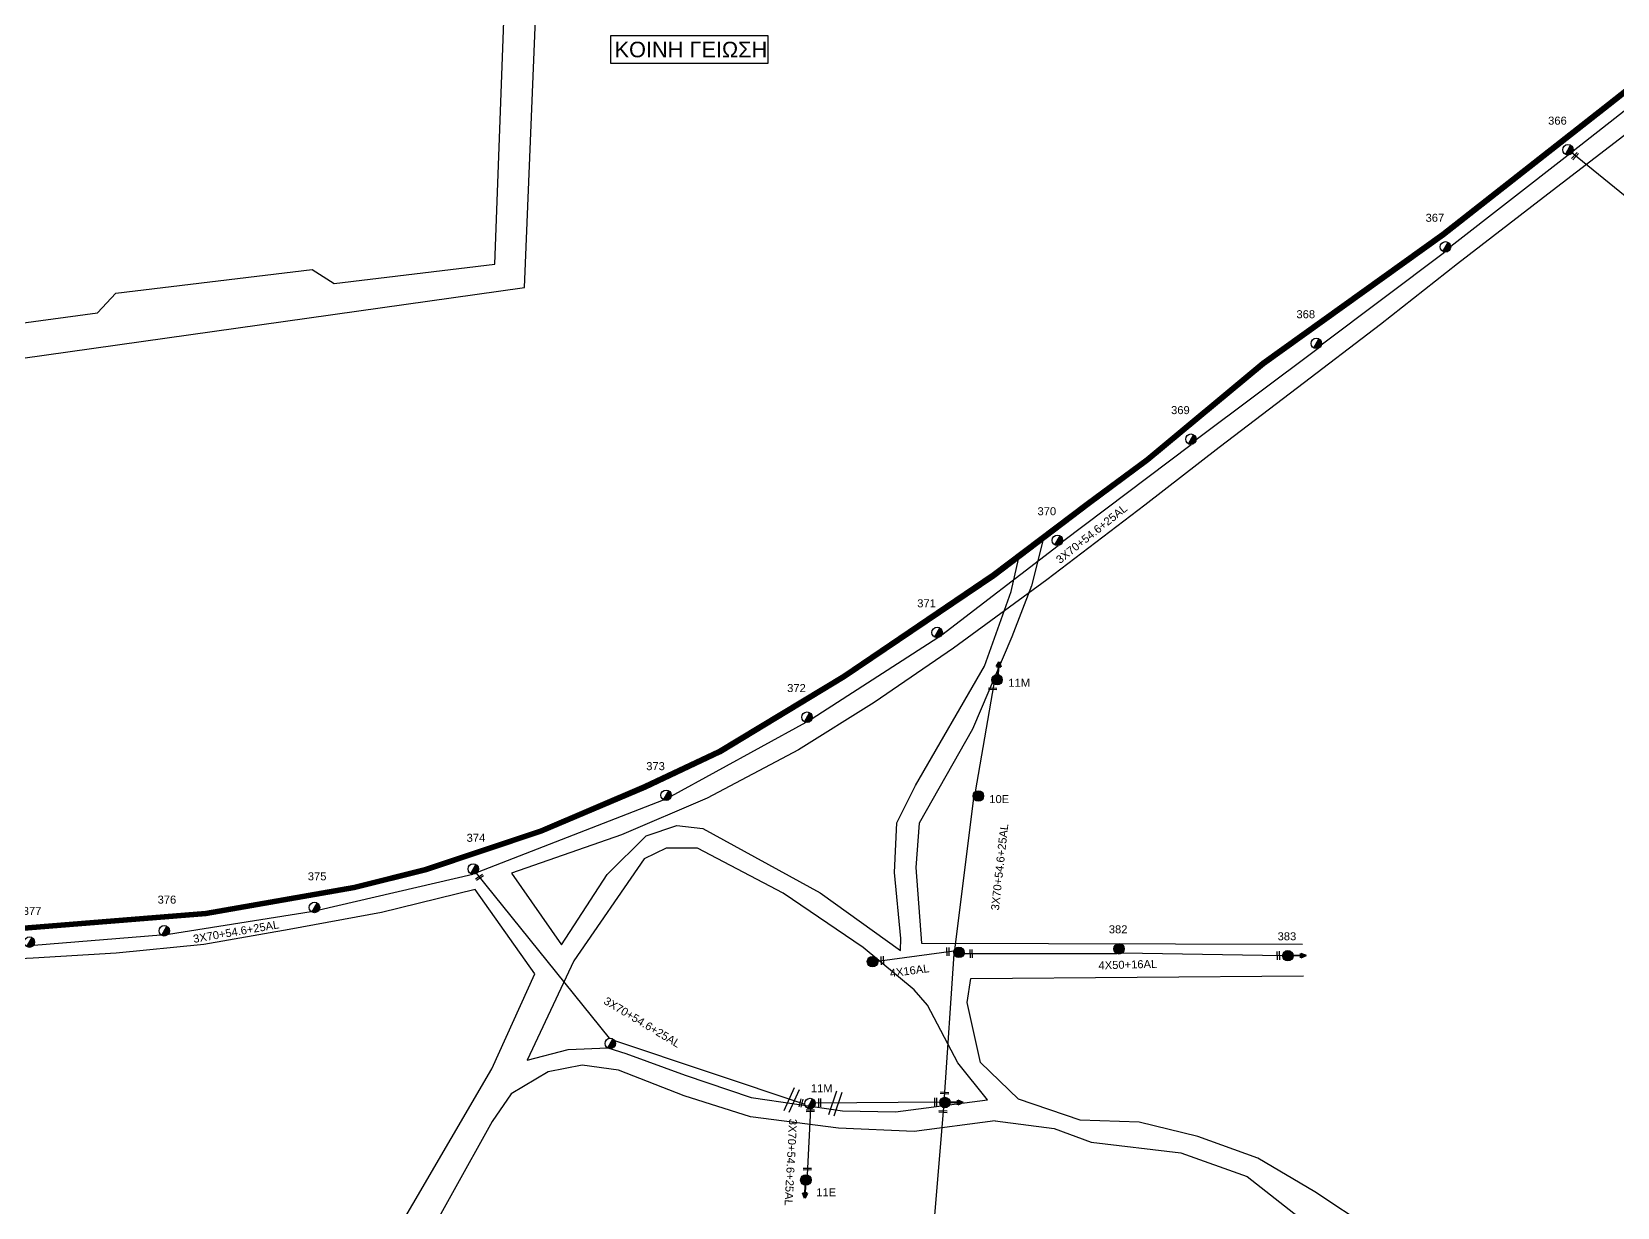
# Model space of a CAD drawing. Header units: millimetres. Extents: x 911 to 5440, y 753 to 2084.
# Drawn here: x 1675 to 2031.7, y 1345.3 to 1609.8 of the extents above; entities that cross this region are included whole.
import ezdxf

# ---------------------------------------------------------------- set-up
doc = ezdxf.new("R2010")
doc.units = ezdxf.units.MM
doc.linetypes.add('DASHED', pattern=[19.05, 12.7, -6.35])
for name, color, linetype in [('Γυμνά εναέρια ΧΤ και ΦΟΠ (3Φ)   4x50+16AL', 7, 'Continuous'), ('Εναέρια παροχή ΧΤ 4x16', 7, 'SYN_LINE'), ('Επίτονοι', 7, 'Continuous'), ('Επιγραφές - Σχήματα', 7, 'Continuous'), ('Καλώδια ΧΤ   3x150AL+50CU XLPE', 7, 'DASHED'), ('Μηχανική τομή', 7, 'Continuous'), ('Στύλος Ξύλινος', 7, 'Continuous'), ('Στύλος Ξύλινος @ 1', 7, 'Continuous'), ('Στύλος ΦΜ', 7, 'Continuous'), ('Στύλος ΦΜ @ 1', 7, 'Continuous'), ('Συνεστραμμένα ΧΤ   3x70+54.6+25 AL', 7, 'SYN_LINE'), ('Τομή', 7, 'Continuous'), ('Υπόβαθρο ΔΕΗ', 7, 'Continuous')]:
    doc.layers.add(name, color=color, linetype=linetype)
doc.styles.get("Standard").update_dxf_attribs({"font": 'arial.ttf'})
doc.linetypes.add('SYN_LINE', pattern='A,0.5,-0.0001,["/\\/\\/\\/",Standard,S=0.1,R=0,X=0,Y=-0.05],-0.25', length=0.7501)

# ---------------------------------------------------------------- blocks, each defined once
blk = doc.blocks.new('ΥΠΑΡΧΩΝ ΤΣΙΜΕΝΤΕΝΙΟΣ ΣΤΥΛΟΣ')
at = {"layer": 'Στύλος ΦΜ'}
blk.add_hatch(color=7, dxfattribs=at).paths.add_polyline_path([(-1.29, -2.28, 0.574793), (2.62, 0, 0.268822), (1.3, 2.27)])
at = {"layer": 'Στύλος ΦΜ', "color": 7}
blk.add_line((-1.29, -2.28), (1.3, 2.27), dxfattribs=at)
blk.add_circle((0, 0), 2.62, dxfattribs=at)
at = {"layer": 'Στύλος ΦΜ', "flags": 4}
for tag, p in [('ΑΡΙΘΜΟΣ', (-4.68, 8.05)), ('ΤΥΠΟΣ', (-4.91, 3.03))]:
    blk.add_attdef(tag, p, '', height=4, dxfattribs=at)
blk = doc.blocks.new('ΥΠΑΡΧΩΝ ΞΥΛΙΝΟΣ ΣΤΥΛΟΣ')
at = {"layer": 'Στύλος Ξύλινος'}
h = blk.add_hatch(color=7, dxfattribs=at)
h.paths.add_polyline_path([(-2.62, 0, 0.270008), (-1.29, -2.28), (1.3, 2.27, 0.576266)])
h.paths.add_polyline_path([(-1.29, -2.28, 0.574793), (2.62, 0, 0.268822), (1.3, 2.27)])
at = {"layer": 'Στύλος Ξύλινος', "color": 7}
blk.add_line((-1.29, -2.28), (1.3, 2.27), dxfattribs=at)
blk.add_circle((0, 0), 2.62, dxfattribs=at)
at = {"layer": 'Στύλος Ξύλινος', "flags": 4}
for tag, p in [('ΑΡΙΘΜΟΣ', (-4.91, 8.6)), ('ΤΥΠΟΣ', (-4.85, 3.39))]:
    blk.add_attdef(tag, p, '', height=4, dxfattribs=at)
blk = doc.blocks.new('ΕΠΙΤΟΝΟΣ')
at = {"layer": 'Επίτονοι', "lineweight": 40, "ltscale": 40}
blk.add_hatch(color=256, dxfattribs=at).paths.add_polyline_path([(-1.13, 6.47), (0, 9.1), (1.13, 6.47)])
for p, q in [((-1.13, 6.47), (0, 9.1)), ((0, 9.1), (1.13, 6.47)), ((1.13, 6.47), (-1.13, 6.47)), ((-1.13, 6.47), (0, 6.47)), ((0, 6.47), (0, 0))]:
    blk.add_line(p, q, dxfattribs=at)
blk = doc.blocks.new('ΜΗΧΑΝΙΚΗ ΤΟΜΗ')
at = {"layer": 'Μηχανική τομή', "ltscale": 40}
for p, q in [((-1.89, 0.78), (1.89, 0.78)), ((1.89, 0), (-1.89, 0))]:
    blk.add_line(p, q, dxfattribs=at)
blk = doc.blocks.new('ΤΟΜΗ')
at = {"layer": 'Τομή', "ltscale": 40}
for p, q in [((-5.68, 0), (5.68, 0)), ((5.68, -2.33), (-5.68, -2.33))]:
    blk.add_line(p, q, dxfattribs=at)

msp = doc.modelspace()

# ---------------------------------------------------------------- linework, layer by layer
at = {"layer": 'Γυμνά εναέρια ΧΤ και ΦΟΠ (3Φ)   4x50+16AL', "color": 7}
for points in [[(1884.74, 1402.39), (1919.09, 1402.42)], [(1920.35, 1402.56), (1956.41, 1401.93)]]:
    msp.add_lwpolyline(points, dxfattribs=at)
at = {"layer": 'Εναέρια παροχή ΧΤ 4x16', "color": 85, "ltscale": 20}
msp.add_lwpolyline([(1865.31, 1400.73), (1865.76, 1400.77), (1882.47, 1403.04)], dxfattribs=at)
at = {"layer": 'Επιγραφές - Σχήματα', "color": 190}
msp.add_lwpolyline([(1805.16, 1602.7), (1840.67, 1602.7), (1840.67, 1608.87), (1805.16, 1608.87)], close=True, dxfattribs=at)
at = {"layer": 'Καλώδια ΧΤ   3x150AL+50CU XLPE', "color": 30, "linetype": 'SYN_LINE', "ltscale": 20}
msp.add_line((2021.45, 1582.6), (2049.59, 1559.73), dxfattribs=at)
at = {"layer": 'Συνεστραμμένα ΧΤ   3x70+54.6+25 AL', "color": 30, "ltscale": 20}
for points in [[(2021.75, 1582.95), (2048.13, 1603.67)], [(1994.21, 1561.55), (2020.65, 1582.05)], [(1965.11, 1539.31), (1992.85, 1560.22)], [(1936.96, 1518.05), (1964.42, 1538.57)], [(1906.89, 1495.11), (1935.8, 1516.93)], [(1879.74, 1474.14), (1905.88, 1494.19)], [(1850.55, 1455.28), (1878.81, 1473.47)], [(1818.86, 1437.81), (1849.18, 1454.42)], [(1775.28, 1420.74), (1817.14, 1436.97)], [(1739.66, 1412.26), (1774.21, 1420.26)], [(1775, 1420.46), (1804.88, 1383.34)], [(1705.74, 1406.8), (1737.86, 1411.85)], [(1675.43, 1404.3), (1704.05, 1406.63)], [(1806.12, 1382.86), (1848.91, 1368.52)]]:
    msp.add_lwpolyline(points, dxfattribs=at)
at = {"layer": 'Συνεστραμμένα ΧΤ   3x70+54.6+25 AL', "color": 85, "ltscale": 20}
for points in [[(1891.4, 1463.1), (1887.23, 1438.77)], [(1886.87, 1437.39), (1882.56, 1403.24)], [(1882.46, 1402.35), (1880.29, 1370.06)], [(1851.25, 1368.83), (1879.25, 1369.02)], [(1880.1, 1367.76), (1876.22, 1321.09)]]:
    msp.add_lwpolyline(points, dxfattribs=at)
at = {"layer": 'Συνεστραμμένα ΧΤ   3x70+54.6+25 AL', "color": 30, "ltscale": 10}
msp.add_lwpolyline([(1850.17, 1367.49), (1849.43, 1352.6)], dxfattribs=at)
at = {"layer": 'Υπόβαθρο ΔΕΗ', "linetype": 'DASHED', "const_width": 1}
msp.add_lwpolyline([(1672.28, 1408.12), (1714.17, 1411.47), (1747.52, 1417.31), (1763.7, 1421.37), (1789.6, 1430.03), (1812.97, 1439.98), (1829.75, 1447.88), (1857.71, 1464.8), (1891.37, 1487.54), (1912.53, 1503.59), (1926.01, 1513.57), (1952, 1535.19), (1992.48, 1564.23), (2029.79, 1593.45), (2075.72, 1629.78), (2091.1, 1644.42), (2112.15, 1666.21), (2140.94, 1700.86), (2164.54, 1731.55), (2189, 1763.58), (2200.95, 1778.87)], dxfattribs=at)
at = {"layer": 'Υπόβαθρο ΔΕΗ'}
for points in [[(1672.26, 1408.6), (1714.11, 1411.95), (1747.42, 1417.79), (1763.56, 1421.83), (1789.43, 1430.48), (1812.78, 1440.42), (1829.52, 1448.31), (1857.44, 1465.21), (1891.09, 1487.94), (1912.24, 1503.98), (1925.71, 1513.96), (1951.7, 1535.57), (1992.19, 1564.62), (2029.49, 1593.83), (2075.4, 1630.14), (2090.76, 1644.77), (2111.79, 1666.53), (2140.56, 1701.17), (2164.15, 1731.85), (2188.61, 1763.87), (2200.57, 1779.17)], [(1672.31, 1407.59), (1714.24, 1410.94), (1747.63, 1416.79), (1763.85, 1420.86), (1789.79, 1429.53), (1813.19, 1439.49), (1830, 1447.41), (1857.99, 1464.36), (1891.68, 1487.11), (1912.85, 1503.17), (1926.34, 1513.16), (1952.32, 1534.77), (1992.8, 1563.81), (2030.12, 1593.04), (2076.07, 1629.38), (2091.48, 1644.05), (2112.55, 1665.85), (2141.35, 1700.53), (2164.96, 1731.23), (2189.42, 1763.25), (2201.37, 1778.54)]]:
    msp.add_lwpolyline(points, dxfattribs=at)
at = {"layer": 'Υπόβαθρο ΔΕΗ', "ltscale": 0.2}
for points in [[(1150.21, 1612.41), (1282.65, 1641.21), (1337.15, 1613.91), (1412.87, 1576.16), (1519.58, 1523.81), (1552.52, 1524.13), (1552.38, 1530.02), (1604.23, 1536.86), (1605.51, 1535.17), (1689.8, 1546.57), (1693.93, 1550.95), (1738.05, 1556.32), (1743.03, 1553.13), (1779.15, 1557.47), (1781.22, 1612.16), (1782.64, 1648.02), (1782.75, 1658.06), (1781.87, 1664.03)], [(1400.42, 1544.99), (1399.15, 1575.61), (1400.58, 1576.11), (1519.61, 1515.68), (1651.13, 1533.29), (1785.88, 1552.27), (1788.38, 1614.43), (1790, 1652.74), (1790.28, 1663.05)], [(2034.14, 1587.12), (2015.1, 1572.48), (1995.77, 1557.6), (1978.44, 1543.92), (1959.75, 1529.7), (1942.16, 1516.27), (1925.43, 1503.3), (1903.39, 1486.46), (1882.38, 1471.1), (1864.48, 1458.85), (1847.48, 1448.27), (1826.95, 1437.33), (1807.65, 1429.09), (1782.92, 1420.52), (1794.2, 1404.36), (1804.43, 1420.21), (1813.23, 1428.9), (1820.12, 1431.24), (1826, 1430.52), (1852.4, 1416.03), (1870.46, 1403.11), (1870.51, 1405.81), (1869.08, 1420.64), (1869.62, 1431.78), (1873.82, 1440.2), (1889.36, 1467.09), (1895.33, 1483.82), (1897.01, 1491.15)], [(1902.46, 1495.28), (1899.91, 1485.16), (1895.48, 1473.62), (1886.6, 1452.89), (1874.64, 1431.71), (1873.85, 1421.73), (1875.13, 1404.72), (1960.84, 1404.55)], [(1873.52, 1394.24), (1862.01, 1403.78), (1844.05, 1416.02), (1824.78, 1426.08), (1817.7, 1426.08), (1812.75, 1423.69), (1796.92, 1400.74), (1786.42, 1378.39), (1795.67, 1380.81), (1804.57, 1381.17), (1808.61, 1379.94), (1822.02, 1375.04), (1836.84, 1369.99), (1857.42, 1367.04), (1869.32, 1366.82), (1890.01, 1369.52), (1883.3, 1377.84), (1876.5, 1390.82), (1873.52, 1394.24)], [(1699.96, 1116.22), (1681.25, 1140.69), (1677.53, 1156.51), (1677.32, 1169.89), (1679.49, 1185.4), (1686.35, 1209.21), (1699.86, 1238.34), (1726.97, 1282.44), (1751.58, 1330.36), (1778.48, 1376.44), (1788.19, 1397.83), (1774.78, 1416.78), (1753.67, 1411.61), (1732.89, 1407.85), (1713.74, 1404.42), (1693.98, 1402.47), (1675.31, 1401.33), (1652.75, 1400.25), (1625.82, 1400.32), (1600.98, 1402.2), (1565.3, 1407.45), (1525.05, 1413.98)], [(2057.71, 1322.69), (2029.25, 1331.99), (2012.48, 1334.23), (1990.11, 1335.68), (1976.35, 1340.38), (1963.66, 1348.79), (1950.79, 1356.39), (1937.33, 1361.22), (1924.13, 1364.47), (1910.82, 1364.91), (1897.01, 1369.63), (1888.4, 1377.9), (1885.47, 1391.39), (1886.23, 1396.79), (1961.11, 1397.42)], [(1891.75, 1364.75), (1873.5, 1362.34), (1856.51, 1363.14), (1836.68, 1365.66), (1821.74, 1370.39), (1806.98, 1376.2), (1798.8, 1377.28), (1791.2, 1375.76), (1782.88, 1370.85), (1778.59, 1364.59), (1733.93, 1284.35), (1698.96, 1225.28), (1692.59, 1210.99), (1684.66, 1187.51), (1682.64, 1163.1), (1687.76, 1142.71), (1703.6, 1121.39)], [(1891.75, 1364.75), (1905, 1363.08), (1913.36, 1359.97), (1933.5, 1357.57), (1948.44, 1352.24), (1960, 1343.17), (1959.64, 1341.48), (1956.71, 1340.24), (1926.91, 1328.37), (1899.04, 1315.09)]]:
    msp.add_lwpolyline(points, dxfattribs=at)

# ---------------------------------------------------------------- block references
at = {"layer": 'Επίτονοι'}
for p, xscale, yscale, zscale, rotation in [((1892.16, 1464), 0.4499999999996598, 0.4499999999996598, 0.4499999999996598, 353.0606133880525), ((1957.59, 1401.91), 0.4499999999996205, 0.4499999999996205, 0.4499999999996205, 270.4368293098574), ((1880.43, 1368.89), 0.4499999999996205, 0.4499999999996205, 0.4499999999996205, 270.4368293098574), ((1849.15, 1351.46), 0.4499999999995997, 0.4499999999995997, 0.4499999999995997, 176.4243916127493)]:
    msp.add_blockref('ΕΠΙΤΟΝΟΣ', p, dxfattribs=dict(at, xscale=xscale, yscale=yscale, zscale=zscale, rotation=rotation))
at = {"layer": 'Μηχανική τομή'}
for p, xscale, yscale, zscale, rotation in [((2022.03, 1581.95), 0.5000000000000278, 0.5000000000000278, 0.5000000000000278, 226.8965884759643), ((1891.16, 1461.75), 0.5000000000001078, 0.5000000000001078, 0.5000000000001078, 358.8495413455184), ((1775.86, 1419.39), 0.5000000000001238, 0.5000000000001238, 0.5000000000001238, 33.614763840123), ((1880.92, 1402.83), 0.5000000000000463, 0.5000000000000463, 0.5000000000000463, 272.1405496244048), ((1886.12, 1402.39), 0.5000000000000463, 0.5000000000000463, 0.5000000000000463, 272.1405496244048), ((1955.24, 1401.95), 0.5000000000000463, 0.5000000000000463, 0.5000000000000463, 272.1405496244048), ((1866.16, 1400.82), 0.5000000000000463, 0.5000000000000463, 0.5000000000000463, 272.1405496244048), ((1848.24, 1368.74), 0.5000000000000516, 0.5000000000000516, 0.5000000000000516, 74.74423466579707), ((1852.47, 1368.83), 0.5000000000000063, 0.5000000000000063, 0.5000000000000063, 90.19838287308497), ((1878.56, 1369.01), 0.5000000000000063, 0.5000000000000063, 0.5000000000000063, 90.19838287308497), ((1880.34, 1370.85), 0.4999999999999986, 0.4999999999999986, 0.4999999999999986, 356.1921398202316), ((1850.13, 1366.84), 0.5000000000000492, 0.5000000000000492, 0.5000000000000492, 0.5025256050261367), ((1880, 1366.67), 0.4999999999999986, 0.4999999999999986, 0.4999999999999986, 356.1921398202316), ((1849.48, 1353.71), 0.5000000000000492, 0.5000000000000492, 0.5000000000000492, 0.5025256050261367)]:
    msp.add_blockref('ΜΗΧΑΝΙΚΗ ΤΟΜΗ', p, dxfattribs=dict(at, xscale=xscale, yscale=yscale, zscale=zscale, rotation=rotation))
at = {"layer": 'Στύλος Ξύλινος @ 1', "ltscale": 40}
ref = msp.add_blockref('ΥΠΑΡΧΩΝ ΞΥΛΙΝΟΣ ΣΤΥΛΟΣ', (1892.16, 1464), dxfattribs=dict(at, xscale=0.4499999999998181, yscale=0.4499999999998181, zscale=0.4499999999998181))
ref.add_attrib('ΤΥΠΟΣ', '11M', (1894.7, 1462.42), dxfattribs={"layer": 'Στύλος Ξύλινος', "height": 1.8, "flags": 4})
ref = msp.add_blockref('ΥΠΑΡΧΩΝ ΞΥΛΙΝΟΣ ΣΤΥΛΟΣ', (1887.95, 1437.84), dxfattribs=dict(at, xscale=0.4499999999998181, yscale=0.4499999999998181, zscale=0.4499999999998181))
ref.add_attrib('ΤΥΠΟΣ', '10E', (1890.41, 1436.25), dxfattribs={"layer": 'Στύλος Ξύλινος', "height": 1.8, "flags": 4})
ref = msp.add_blockref('ΥΠΑΡΧΩΝ ΞΥΛΙΝΟΣ ΣΤΥΛΟΣ', (1919.61, 1403.48), dxfattribs=dict(at, xscale=0.4499999999998181, yscale=0.4499999999998181, zscale=0.4499999999998181))
ref.add_attrib('ΤΥΠΟΣ', '382', (1917.3, 1406.96), dxfattribs={"layer": 'Στύλος Ξύλινος', "height": 1.8, "flags": 4})
ref = msp.add_blockref('ΥΠΑΡΧΩΝ ΞΥΛΙΝΟΣ ΣΤΥΛΟΣ', (1957.59, 1401.91), dxfattribs=dict(at, xscale=0.4499999999998181, yscale=0.4499999999998181, zscale=0.4499999999998181))
ref.add_attrib('ΤΥΠΟΣ', '383', (1955.27, 1405.39), dxfattribs={"layer": 'Στύλος Ξύλινος', "height": 1.8, "flags": 4})
at = {"layer": 'Στύλος Ξύλινος @ 1', "ltscale": 40, "xscale": 0.4499999999998181, "yscale": 0.4499999999998181, "zscale": 0.4499999999998181}
for p in [(1883.59, 1402.66), (1864.14, 1400.58), (1880.43, 1368.89)]:
    msp.add_blockref('ΥΠΑΡΧΩΝ ΞΥΛΙΝΟΣ ΣΤΥΛΟΣ', p, dxfattribs=at)
at = {"layer": 'Στύλος Ξύλινος @ 1', "ltscale": 40}
ref = msp.add_blockref('ΥΠΑΡΧΩΝ ΞΥΛΙΝΟΣ ΣΤΥΛΟΣ', (1849.15, 1351.46), dxfattribs=dict(at, xscale=0.4499999999998181, yscale=0.4499999999998181, zscale=0.4499999999998181))
ref.add_attrib('ΤΥΠΟΣ', '11E', (1851.48, 1347.78), dxfattribs={"layer": 'Στύλος Ξύλινος', "height": 1.8, "flags": 4})
at = {"layer": 'Στύλος ΦΜ @ 1', "ltscale": 40}
ref = msp.add_blockref('ΥΠΑΡΧΩΝ ΤΣΙΜΕΝΤΕΝΙΟΣ ΣΤΥΛΟΣ', (2020.6, 1583.22), dxfattribs=dict(at, xscale=0.4499999999998181, yscale=0.4499999999998181, zscale=0.4499999999998181))
ref.add_attrib('ΤΥΠΟΣ', '366', (2016.13, 1588.88), dxfattribs={"layer": 'Στύλος ΦΜ', "height": 1.8, "flags": 4})
ref = msp.add_blockref('ΥΠΑΡΧΩΝ ΤΣΙΜΕΝΤΕΝΙΟΣ ΣΤΥΛΟΣ', (1993.04, 1561.38), dxfattribs=dict(at, xscale=0.4499999999998181, yscale=0.4499999999998181, zscale=0.4499999999998181))
ref.add_attrib('ΤΥΠΟΣ', '367', (1988.56, 1567.03), dxfattribs={"layer": 'Στύλος ΦΜ', "height": 1.8, "flags": 4})
ref = msp.add_blockref('ΥΠΑΡΧΩΝ ΤΣΙΜΕΝΤΕΝΙΟΣ ΣΤΥΛΟΣ', (1963.99, 1539.67), dxfattribs=dict(at, xscale=0.4499999999998181, yscale=0.4499999999998181, zscale=0.4499999999998181))
ref.add_attrib('ΤΥΠΟΣ', '368', (1959.51, 1545.33), dxfattribs={"layer": 'Στύλος ΦΜ', "height": 1.8, "flags": 4})
ref = msp.add_blockref('ΥΠΑΡΧΩΝ ΤΣΙΜΕΝΤΕΝΙΟΣ ΣΤΥΛΟΣ', (1935.78, 1518.11), dxfattribs=dict(at, xscale=0.4499999999998181, yscale=0.4499999999998181, zscale=0.4499999999998181))
ref.add_attrib('ΤΥΠΟΣ', '369', (1931.31, 1523.76), dxfattribs={"layer": 'Στύλος ΦΜ', "height": 1.8, "flags": 4})
ref = msp.add_blockref('ΥΠΑΡΧΩΝ ΤΣΙΜΕΝΤΕΝΙΟΣ ΣΤΥΛΟΣ', (1905.74, 1495.36), dxfattribs=dict(at, xscale=0.4499999999998181, yscale=0.4499999999998181, zscale=0.4499999999998181))
ref.add_attrib('ΤΥΠΟΣ', '370', (1901.26, 1501.01), dxfattribs={"layer": 'Στύλος ΦΜ', "height": 1.8, "flags": 4})
ref = msp.add_blockref('ΥΠΑΡΧΩΝ ΤΣΙΜΕΝΤΕΝΙΟΣ ΣΤΥΛΟΣ', (1878.67, 1474.64), dxfattribs=dict(at, xscale=0.4499999999998181, yscale=0.4499999999998181, zscale=0.4499999999998181))
ref.add_attrib('ΤΥΠΟΣ', '371', (1874.2, 1480.3), dxfattribs={"layer": 'Στύλος ΦΜ', "height": 1.8, "flags": 4})
ref = msp.add_blockref('ΥΠΑΡΧΩΝ ΤΣΙΜΕΝΤΕΝΙΟΣ ΣΤΥΛΟΣ', (1849.41, 1455.57), dxfattribs=dict(at, xscale=0.4499999999998181, yscale=0.4499999999998181, zscale=0.4499999999998181))
ref.add_attrib('ΤΥΠΟΣ', '372', (1844.94, 1461.23), dxfattribs={"layer": 'Στύλος ΦΜ', "height": 1.8, "flags": 4})
ref = msp.add_blockref('ΥΠΑΡΧΩΝ ΤΣΙΜΕΝΤΕΝΙΟΣ ΣΤΥΛΟΣ', (1817.7, 1438.01), dxfattribs=dict(at, xscale=0.4499999999998181, yscale=0.4499999999998181, zscale=0.4499999999998181))
ref.add_attrib('ΤΥΠΟΣ', '373', (1813.23, 1443.66), dxfattribs={"layer": 'Στύλος ΦΜ', "height": 1.8, "flags": 4})
ref = msp.add_blockref('ΥΠΑΡΧΩΝ ΤΣΙΜΕΝΤΕΝΙΟΣ ΣΤΥΛΟΣ', (1774.33, 1421.43), dxfattribs=dict(at, xscale=0.4499999999998181, yscale=0.4499999999998181, zscale=0.4499999999998181))
ref.add_attrib('ΤΥΠΟΣ', '374', (1772.83, 1427.54), dxfattribs={"layer": 'Στύλος ΦΜ', "height": 1.8, "flags": 4})
ref = msp.add_blockref('ΥΠΑΡΧΩΝ ΤΣΙΜΕΝΤΕΝΙΟΣ ΣΤΥΛΟΣ', (1738.6, 1412.77), dxfattribs=dict(at, xscale=0.4499999999998181, yscale=0.4499999999998181, zscale=0.4499999999998181))
ref.add_attrib('ΤΥΠΟΣ', '375', (1737.1, 1418.88), dxfattribs={"layer": 'Στύλος ΦΜ', "height": 1.8, "flags": 4})
ref = msp.add_blockref('ΥΠΑΡΧΩΝ ΤΣΙΜΕΝΤΕΝΙΟΣ ΣΤΥΛΟΣ', (1674.47, 1404.98), dxfattribs=dict(at, xscale=0.4499999999998181, yscale=0.4499999999998181, zscale=0.4499999999998181))
ref.add_attrib('ΤΥΠΟΣ', '377', (1672.97, 1411.09), dxfattribs={"layer": 'Στύλος ΦΜ', "height": 1.8, "flags": 4})
ref = msp.add_blockref('ΥΠΑΡΧΩΝ ΤΣΙΜΕΝΤΕΝΙΟΣ ΣΤΥΛΟΣ', (1704.81, 1407.53), dxfattribs=dict(at, xscale=0.4499999999998181, yscale=0.4499999999998181, zscale=0.4499999999998181))
ref.add_attrib('ΤΥΠΟΣ', '376', (1703.31, 1413.64), dxfattribs={"layer": 'Στύλος ΦΜ', "height": 1.8, "flags": 4})
at = {"layer": 'Στύλος ΦΜ @ 1', "ltscale": 40, "xscale": 0.4499999999998181, "yscale": 0.4499999999998181, "zscale": 0.4499999999998181}
msp.add_blockref('ΥΠΑΡΧΩΝ ΤΣΙΜΕΝΤΕΝΙΟΣ ΣΤΥΛΟΣ', (1805.15, 1382.19), dxfattribs=at)
at = {"layer": 'Στύλος ΦΜ @ 1', "ltscale": 40}
ref = msp.add_blockref('ΥΠΑΡΧΩΝ ΤΣΙΜΕΝΤΕΝΙΟΣ ΣΤΥΛΟΣ', (1850.08, 1368.67), dxfattribs=dict(at, xscale=0.4499999999998181, yscale=0.4499999999998181, zscale=0.4499999999998181))
ref.add_attrib('ΤΥΠΟΣ', '11M', (1850.27, 1371.19), dxfattribs={"layer": 'Στύλος ΦΜ', "height": 1.8, "flags": 4})
at = {"layer": 'Τομή'}
for p, xscale, yscale, zscale, rotation in [((1845.44, 1369.68), 0.4999999999999158, 0.4999999999999158, 0.4999999999999158, 65.54559190158137), ((1855.22, 1368.85), 0.4999999999999231, 0.4999999999999231, 0.4999999999999231, 71.11077148151287)]:
    msp.add_blockref('ΤΟΜΗ', p, dxfattribs=dict(at, xscale=xscale, yscale=yscale, zscale=zscale, rotation=rotation))

# ---------------------------------------------------------------- texts
at = {"layer": 'Γυμνά εναέρια ΧΤ και ΦΟΠ (3Φ)   4x50+16AL', "color": 7, "insert": (1914.95, 1400.64), "char_height": 1.8, "width": 168.3718, "attachment_point": 1, "rotation": 1.5962}
msp.add_mtext('4X50+16AL', dxfattribs=at)
at = {"layer": 'Εναέρια παροχή ΧΤ 4x16', "color": 7, "insert": (1867.92, 1398.85), "char_height": 1.8, "width": 168.3718, "attachment_point": 1, "rotation": 7.5129}
msp.add_mtext('4X16AL', dxfattribs=at)
at = {"layer": 'Επιγραφές - Σχήματα', "color": 190, "insert": (1806.11, 1607.53), "char_height": 3.5, "width": 35.1311, "attachment_point": 1}
msp.add_mtext('KOINH ΓΕΙΩΣΗ', dxfattribs=at)
at = {"layer": 'Συνεστραμμένα ΧΤ   3x70+54.6+25 AL', "color": 7, "char_height": 1.8, "width": 168.3718, "attachment_point": 1}
for insert, rotation in [((1905.2, 1491.42), 38.5548), ((1890.77, 1412.22), 83.7087), ((1711.17, 1406.56), 9.7556), ((1804.41, 1392.77), 328.9994), ((1847.18, 1365.16), 266.9903)]:
    msp.add_mtext('3X70+54.6+25AL', dxfattribs=dict(at, insert=insert, rotation=rotation))

doc.saveas('drawing.dxf')
